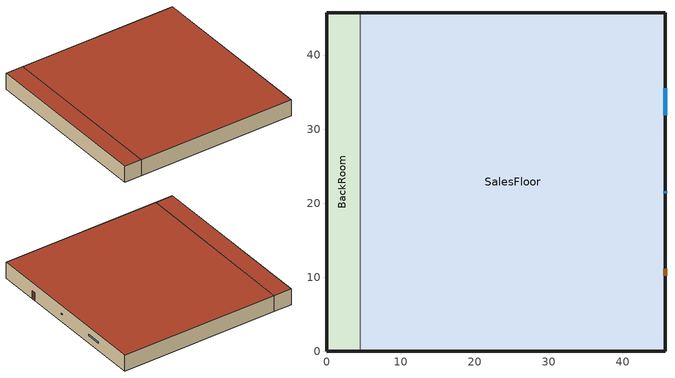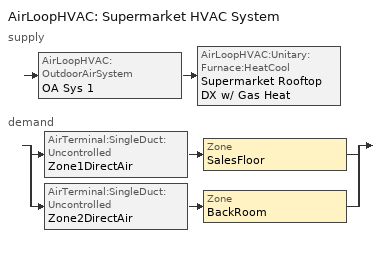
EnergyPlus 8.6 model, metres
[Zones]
BackRoom
 floor ground (BotFloorConstruction): 0,0 0,45.72 4.57,45.72 4.57,0 z0
 wall outside (FaceBrkIns4LWConcBlkGyp_R-11): 4.57,45.72 0,45.72 0,0 4.57,0 z0:4.27
 wall to SalesFloor (IntWallConstruction): 4.57,0 4.57,45.72 z0:4.27
 roof outside (SlagFeltIns6LWConcGapAcoTile_R-11): 4.57,0 4.57,45.72 0,45.72 0,0 z4.27
SalesFloor
 floor ground (BotFloorConstruction): 4.57,0 4.57,45.72 45.72,45.72 45.72,0 z0
 wall outside (FaceBrkIns4LWConcBlkGyp_R-11): 4.57,0 45.72,0 45.72,45.72 4.57,45.72 z0:4.27
 window (WinLib_1001): 45.72,31.85 45.72,35.51 z1.98:2.29
 window (WinLib_2003): 45.72,21.33 45.72,21.64 z1.98:2.29
 door (DoorConstruction): 45.72,10.21 45.72,11.12 z0:2.13
 roof outside (SlagFeltIns6LWConcGapAcoTile_R-11): 45.72,0 45.72,45.72 4.57,45.72 4.57,0 z4.27
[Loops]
AirLoopHVAC 'Supermarket HVAC System'
 supply: AirLoopHVAC:OutdoorAirSystem 'OA Sys 1' > AirLoopHVAC:Unitary:Furnace:HeatCool 'Supermarket Rooftop DX w/ Gas Heat'
 demand: split
  | AirTerminal:SingleDuct:Uncontrolled 'Zone1DirectAir' > Zone 'SalesFloor'
  | AirTerminal:SingleDuct:Uncontrolled 'Zone2DirectAir' > Zone 'BackRoom'
[Building]
None: North Axis {deg}=0; Terrain=Suburbs; Loads Convergence Tolerance Value=0.04; Temperature Convergence Tolerance Value {deltaC}=0.4; Solar Distribution=MinimalShadowing; Maximum Number of Warmup Days=50; Minimum Number of Warmup Days=6
[Site:Location]
Miami Intl Ap_FL_USA Design_Conditions: Latitude {deg}=25.82; Longitude {deg}=-80.3; Time Zone {hr}=-5; Elevation {m}=11
[SizingPeriod:DesignDay] Day of Month=21; Humidity Condition Type=Wetbulb; Barometric Pressure {Pa}=101193; Rain Indicator=No; Snow Indicator=No; Daylight Saving Time Indicator=No; Solar Model Indicator=ASHRAEClearSky
Name | Month | Day Type | Maximum Dry-Bulb Temperature {C} | Daily Dry-Bulb Temperature Range {deltaC} | Wetbulb or DewPoint at Maximum Dry-Bulb {C} | Wind Speed {m/s} | Wind Direction {deg} | Sky Clearness
Miami Intl Ap Ann Htg 99.6% Condns DB | 1 | WinterDesignDay | 8.7 | 0 | 8.7 | 3.8 | 340 | 0
Miami Intl Ap Ann Clg .4% Condns DB=>MWB | 7 | SummerDesignDay | 33.2 | 6.7 | 25.3 | 4.5 | 140 | 1
[Site:GroundTemperature:BuildingSurface]
21, 21.5, 22, 22.2, 22.2, 22.2, 22.2, 22.2, 22.2, 22, 21.5, 21
[Material] Thermal Absorptance=0.9
Name | Roughness | Thickness {m} | Conductivity {W/m-K} | Density {kg/m3} | Specific Heat {J/kg-K} | Solar Absorptance | Visible Absorptance
FurnitureMaterial | MediumSmooth | 0.1 | 11 | 544.62 | 1210 | 0.78 | 0.78
StoreSlab | Smooth | 0.1524 | 1.73 | 2243 | 837 | 0.65 | 0.65
WoodForDoor | Smooth | 0.0635 | 0.1211 | 593 | 2510 | 0.78 | 0.78
GypForInterior; HF-E1 | Smooth | 0.0191 | 0.7264 | 1602 | 837 | 0.92 | 0.92
ConcForInterior | Smooth | 0.2033 | 0.5708 | 609 | 837 | 0.65 | 0.65
HF-A2 | Smooth | 0.1016 | 1.332 | 2082 | 920 | 0.93 | 0.93
HF-C2 | Smooth | 0.1015 | 0.3805 | 609 | 837 | 0.65 | 0.65
HF-E2 | Smooth | 0.0127 | 1.436 | 881 | 1674 | 0.55 | 0.55
HF-E3 | Smooth | 0.0095 | 0.1903 | 1121 | 1674 | 0.75 | 0.75
HF-C15 | Smooth | 0.1524 | 0.173 | 641 | 837 | 0.65 | 0.65
HF-E5 | Smooth | 0.0191 | 0.0605 | 481 | 837 | 0.32 | 0.32
[Material:NoMass]
R-11: Roughness=Rough; Thermal Resistance {m2-K/W}=1.935938; Thermal Absorptance=0.9; Solar Absorptance=0.75; Visible Absorptance=0.75
[Material:AirGap]
AirGap: Thermal Resistance {m2-K/W}=0.1762
[WindowMaterial:Glazing]
CLEAR 6MM: Optical Data Type=SpectralAverage; Thickness {m}=0.006; Solar Transmittance at Normal Incidence=0.775; Front Side Solar Reflectance at Normal Incidence=0.071; Back Side Solar Reflectance at Normal Incidence=0.071; Visible Transmittance at Normal Incidence=0.881; Front Side Visible Reflectance at Normal Incidence=0.08; Back Side Visible Reflectance at Normal Incidence=0.08; Infrared Transmittance at Normal Incidence=0; Front Side Infrared Hemispherical Emissivity=0.84; Back Side Infrared Hemispherical Emissivity=0.84; Conductivity {W/m-K}=0.9
[WindowMaterial:Gas]
AIR 6MM: Gas Type=Air; Thickness {m}=0.0063
[Construction]
FurnitureConstruction: FurnitureMaterial
BotFloorConstruction: StoreSlab
DoorConstruction: WoodForDoor
IntWallConstruction: GypForInterior, AirGap, ConcForInterior, AirGap, GypForInterior
FaceBrkIns4LWConcBlkGyp_R-11: HF-A2, R-11, HF-C2, HF-E1
SlagFeltIns6LWConcGapAcoTile_R-11: HF-E2, HF-E3, R-11, HF-C15, AirGap, HF-E5
WinLib_1001: CLEAR 6MM
WinLib_2003: CLEAR 6MM, AIR 6MM, CLEAR 6MM
[Zone]
BackRoom; SalesFloor: 0, 0, 0, 1, 1, 4.266992, autocalculate, autocalculate, TARP
[InternalMass] Construction=FurnitureConstruction
Name | Zone | Surface Area {m2}
BackRoom_Furniture1; BackRoom_Furniture2 | BackRoom | 95
SalesFloor_Furniture1; SalesFloor_Furniture2 | SalesFloor | 845
[People] Number of People Schedule=People_Shopping_Sch; Number of People Calculation Method=people; Fraction Radiant=0.2; Activity Level Schedule=Activity_Shopping_Sch
Name | Zone or ZoneList | Number of People
BackRoom People 1 | BackRoom | 10
SalesFloor People 1 | SalesFloor | 150
[Lights] Schedule=Lighting_Sch; Design Level Calculation Method=LightingLevel; Return Air Fraction=0; Fraction Radiant=0.37; Fraction Visible=0.18; Fraction Replaceable=0
Name | Zone or ZoneList | Lighting Level {W}
BackRoom Lights 1 | BackRoom | 1500
SalesFloor Lights 1 | SalesFloor | 45000
[ElectricEquipment] Design Level Calculation Method=EquipmentLevel; Fraction Lost=0
Name | Zone or ZoneList | Schedule | Design Level {W} | Fraction Latent | Fraction Radiant
BackRoom ElecEq 1 | BackRoom | Elec_Equip_Sch | 150 | 0 | 0.25
SalesFloor ElecEq 1 | SalesFloor | Register_Equip_Sch | 1500 | 0 | 0.1
SalesFloor ElecEq 2 | SalesFloor | Bakery_Equip_Sch | 15000 | 0.05 | 0.4
SalesFloor ElecEq 3 | SalesFloor | Elec_Equip_Sch | 600 | 0 | 0.25
[ZoneControl:Thermostat]
SalesFloor Thermostat: Zone or ZoneList=SalesFloor; Control Type Schedule=Zone Control Type Sched; Control 1=DualSetPoint
[ThermostatSetpoint:DualSetpoint]
DualSetPoint: Heating Setpoint Temperature Schedule=Heating Setpoints; Cooling Setpoint Temperature Schedule=Cooling Setpoints
[AirTerminal:SingleDuct:Uncontrolled] Availability Schedule=FanAndCoilAvailSched
Name | Maximum Air Flow Rate {m3/s}
Zone1DirectAir | 5.225
Zone2DirectAir | 0.275
[Zone equipment]
SalesFloor: Zone1DirectAir
BackRoom: Zone2DirectAir
[Fan:OnOff]
Supply Fan 1: Availability Schedule=FanAndCoilAvailSched; Fan Total Efficiency=0.7; Pressure Rise {Pa}=600; Maximum Flow Rate {m3/s}=5.5; Motor Efficiency=0.9; Motor In Airstream Fraction=1
[Coil:Cooling:DX:SingleSpeed]
Furnace ACDXCoil 1: Availability Schedule=FanAndCoilAvailSched; Gross Rated Total Cooling Capacity {W}=100000; Gross Rated Sensible Heat Ratio=0.8; Gross Rated Cooling COP {W/W}=3; Rated Air Flow Rate {m3/s}=5.5; Total Cooling Capacity Function of Temperature Curve=WindACCoolCapFT; Total Cooling Capacity Function of Flow Fraction Curve=WindACCoolCapFFF; Energy Input Ratio Function of Temperature Curve=WindACEIRFT; Energy Input Ratio Function of Flow Fraction Curve=WindACEIRFFF; Part Load Fraction Correlation Curve=WindACPLFFPLR; Nominal Time for Condensate Removal to Begin {s}=1000; Ratio of Initial Moisture Evaporation Rate and Steady State Latent Capacity=1.5; Maximum Cycling Rate {cycles/hr}=3; Latent Capacity Time Constant {s}=45
[Coil:Heating:Fuel] Availability Schedule=FanAndCoilAvailSched; Fuel Type=NaturalGas; Burner Efficiency=0.8; Nominal Capacity {W}=100000
Furnace Heating Coil 1; Humidistat Reheat Coil 1
[AirLoopHVAC:Unitary:Furnace:HeatCool]
Supermarket Rooftop DX w/ Gas Heat: Availability Schedule=FanAndCoilAvailSched; Supply Air Fan Operating Mode Schedule=ContinuousFanSchedule; Maximum Supply Air Temperature {C}=80; Cooling Supply Air Flow Rate {m3/s}=5.5; Heating Supply Air Flow Rate {m3/s}=5.5; No Load Supply Air Flow Rate {m3/s}=5.5; Controlling Zone or Thermostat Location=SalesFloor; Supply Fan=Supply Fan 1; Fan Placement=BlowThrough; Heating Coil=Furnace Heating Coil 1; Cooling Coil=Furnace ACDXCoil 1; Dehumidification Control Type=CoolReheat; Reheat Coil=Humidistat Reheat Coil 1
[Controller:OutdoorAir]
OA Controller 1: Minimum Outdoor Air Flow Rate {m3/s}=0.25; Maximum Outdoor Air Flow Rate {m3/s}=1.4; Economizer Control Type=NoEconomizer; Economizer Control Action Type=ModulateFlow; Lockout Type=NoLockout; Minimum Limit Type=FixedMinimum; Minimum Outdoor Air Schedule=OAFractionSched
[AirLoopHVAC]
Supermarket HVAC System: Design Supply Air Flow Rate {m3/s}=5.5
[AvailabilityManager:Scheduled]
Name | Schedule
Furnace 1 Avail | FanAndCoilAvailSched
Outdoor Air 1 Avail | OutdoorAirAvailSched
[Refrigeration:CaseAndWalkInList]
LowTempCaseList: Case or WalkIn 1=WalkInFreezer
[Refrigeration:Condenser:AirCooled]
LowTempCondenser: Rated Effective Total Heat Rejection Rate Curve=LowTempCondenserHRCurve; Rated Subcooling Temperature Difference {deltaC}=0; Condenser Fan Speed Control Type=TwoSpeed; Rated Fan Power {W}=2600; Minimum Fan Air Flow Ratio=0.25
[Refrigeration:Compressor] Rated Return Gas Temperature {C}=18
Name | Refrigeration Compressor Power Curve | Refrigeration Compressor Capacity Curve | Rated Liquid Temperature {C} | Rated Subcooling {deltaC}
LowTemp001Carlyle_R-22_Low_06CC665 | 06CC665_R-22_Low_pwrcurv | 06CC665_R-22_Low_qcurv | 4.4
LowTemp002Carlyle_R-22_Low_06DR718; LowTemp003Carlyle_R-22_Low_06DR718 | 06DR718_R-22_Low_pwrcurv | 06DR718_R-22_Low_qcurv |  | 0
[Refrigeration:CompressorList]
LowTempCompressorList: Refrigeration Compressor 1=LowTemp001Carlyle_R-22_Low_06CC665; Refrigeration Compressor 2=LowTemp002Carlyle_R-22_Low_06DR718; Refrigeration Compressor 3=LowTemp003Carlyle_R-22_Low_06DR718
[Refrigeration:System]
LowTempSystem: Refrigerated Case or Walkin or CaseAndWalkInList=LowTempCaseList; Refrigeration Condenser=LowTempCondenser; Compressor or CompressorList=LowTempCompressorList; Minimum Condensing Temperature {C}=25; Refrigeration System Working Fluid Type=R22; Suction Temperature Control Type=ConstantSuctionTemperature
[Refrigeration:WalkIn]
WalkInFreezer: Availability Schedule=CaseOperatingSched; Rated Coil Cooling Capacity {W}=4690; Operating Temperature {C}=-2.22; Rated Cooling Source Temperature {C}=-6.67; Rated Total Heating Power {W}=0; Heating Power Schedule=CaseOperatingSched; Rated Cooling Coil Fan Power {W}=735; Rated Circulation Fan Power {W}=0; Rated Total Lighting Power {W}=120; Lighting Schedule=CaseLightingSched2; Defrost Type=Electric; Defrost Control Type=TimeSchedule; Defrost Schedule=CaseDefrostSched3; Defrost Power {W}=5512; Restocking Schedule=WalkInStockingSched; Insulated Floor Surface Area {m2}=13; Insulated Floor U-Value {W/m2-K}=0.207; Zone 1=BackRoom; Total Insulated Surface Area Facing Zone 1 {m2}=43.4; Insulated Surface U-Value Facing Zone 1 {W/m2-K}=0.235; Area of Stocking Doors Facing Zone 1 {m2}=2; Height of Stocking Doors Facing Zone 1 {m}=2; Stocking Door Opening Schedule Name Facing Zone 1=WIStockDoorOpenSch; Stocking Door Opening Protection Type Facing Zone 1=StripCurtain
[Schedule:Compact]
People_Shopping_Sch: Through: 12/31, For: Weekdays SummerDesignDay WinterDesignDay, Until: 8:00, 0.02, Until: 20:00, 1, Until: 24:00, 0.04, For: Saturday, Until: 8:00, 0.01, Until: 18:00, 1, Until: 24:00, 0.05, For: AllOtherDays, Until: 8:00, 0.01, Until: 18:00, 0.75, Until: 24:00, 0.01
Lighting_Sch: Through: 12/31, For: Weekdays SummerDesignDay WinterDesignDay, Until: 4:00, 0.2, Until: 7:00, 0.3, Until: 21:00, 1, Until: 22:00, 0.3, Until: 24:00, 0.2, For: Saturday, Until: 4:00, 0.2, Until: 7:00, 0.3, Until: 21:00, 1, Until: 22:00, 0.3, Until: 24:00, 0.2, For: AllOtherDays, Until: 4:00, 0.2, Until: 7:00, 0.3, Until: 21:00, 1, Until: 22:00, 0.3, Until: 24:00, 0.2
Register_Equip_Sch: Through: 12/31, For: Weekdays SummerDesignDay WinterDesignDay, Until: 8:00, 0, Until: 19:00, 1, Until: 24:00, 0, For: Saturday, Until: 8:00, 0, Until: 19:00, 1, Until: 24:00, 0, For: AllOtherDays, Until: 8:00, 0, Until: 19:00, 1, Until: 24:00, 0
Bakery_Equip_Sch: Through: 12/31, For: Weekdays SummerDesignDay WinterDesignDay, Until: 4:00, 0, Until: 18:00, 1, Until: 24:00, 0, For: Saturday, Until: 4:00, 0, Until: 18:00, 1, Until: 24:00, 0, For: AllOtherDays, Until: 4:00, 0, Until: 18:00, 1, Until: 24:00, 0
Elec_Equip_Sch: Through: 12/31, For: Weekdays SummerDesignDay WinterDesignDay, Until: 8:00, 0.5, Until: 18:00, 1, Until: 24:00, 0.5, For: Saturday, Until: 8:00, 0.5, Until: 18:00, 1, Until: 24:00, 0.5, For: AllOtherDays, Until: 8:00, 0.5, Until: 18:00, 1, Until: 24:00, 0.5
Activity_Shopping_Sch: Through: 12/31, For: AllDays, Until: 24:00, 105
CaseLightingSched2: Through: 12/31, For: AllDays, Until: 6:00, 0, Until: 7:00, 1, Until: 11:00, 0, Until: 13:00, 0.5, Until: 19:00, 0, Until: 20:00, 1, Until: 24:00, 0
WalkInStockingSched: Through: 12/31, For: Tuesday Friday, Until: 4:00, 0, Until: 5:00, 725, Until: 6:00, 417, Until: 7:00, 290, Until: 24:00, 0, For: AllOtherDays, Until: 4:00, 0, Until: 5:00, 125, Until: 6:00, 117, Until: 7:00, 90, Until: 19:00, 0, Until: 20:00, 125, Until: 21:00, 117, Until: 22:00, 90, Until: 24:00, 0
OAFractionSched: Through: 12/31, For: AllDays, Until: 6:00, 0, Until: 20:00, 1, Until: 24:00, 0
CaseOperatingSched; FanAndCoilAvailSched; OutdoorAirAvailSched; ContinuousFanSchedule: Through: 12/31, For: AllDays, Until: 24:00, 1
Heating Setpoints: Through: 12/31, For: AllDays, Until: 24:00, 22
Cooling Setpoints: Through: 12/31, For: AllDays, Until: 24:00, 24
Zone Control Type Sched: Through: 12/31, For: AllDays, Until: 24:00, 4
CaseDefrostSched3: Through: 12/31, For:AllDays, Interpolate:Yes, Until: 11:00, 0, Until: 11:20, 1, Until: 23:00, 0, Until: 23:20, 1, Until: 24:00, 0
WIStockDoorOpenSch: Through: 12/31, For: AllDays, Interpolate:No, Until: 7:00, 0.02, Until: 21:00, 0.2, Until: 24:00, 0.02
[Curve:Linear]
LowTempCondenserHRCurve: Coefficient1 Constant=0; Coefficient2 x=2090; Minimum Value of x=11; Maximum Value of x=22.2
[Curve:Quadratic]
Name | Coefficient1 Constant | Coefficient2 x | Coefficient3 x**2 | Minimum Value of x | Maximum Value of x
WindACCoolCapFFF | 0.8 | 0.2 | 0 | 0.5 | 1.5
WindACEIRFFF | 1.1552 | -0.1808 | 0.0256 | 0.5 | 1.5
WindACPLFFPLR | 0.85 | 0.15 | 0 | 0 | 1
[Curve:Bicubic] Minimum Value of x=-40; Maximum Value of x=-17.8; Minimum Value of y=10; Maximum Value of y=48.9
Name | Coefficient1 Constant | Coefficient2 x | Coefficient3 x**2 | Coefficient4 y | Coefficient5 y**2 | Coefficient6 x*y | Coefficient7 x**3 | Coefficient8 y**3 | Coefficient9 x**2*y | Coefficient10 x*y**2
06CC665_R-22_Low_qcurv | 73530 | 2513 | 32.91 | -25.69 | 0.3655 | -0.8183 | 0.1712 | -0.003657 | -0.01027 | 0.009071
06CC665_R-22_Low_pwrcurv | 5546 | -61.38 | -1.599 | 332.9 | -0.0786 | 5.981 | 0.0008655 | 0.003784 | 0.02998 | 0.01728
06DR718_R-22_Low_qcurv | 28610 | 1069 | 17.73 | -155.1 | -0.08805 | -4.646 | 0.1427 | -0.002566 | -0.04829 | 0.002038
06DR718_R-22_Low_pwrcurv | 2378 | -30.52 | -1.571 | 75.14 | 0.7122 | 1.05 | -0.01503 | -0.006798 | -0.004701 | 0.01875
[Curve:Biquadratic] Minimum Value of x=12.77778; Maximum Value of x=23.88889; Minimum Value of y=18; Maximum Value of y=46.11111; Input Unit Type for X=Temperature; Input Unit Type for Y=Temperature; Output Unit Type=Dimensionless
Name | Coefficient1 Constant | Coefficient2 x | Coefficient3 x**2 | Coefficient4 y | Coefficient5 y**2 | Coefficient6 x*y
WindACCoolCapFT | 0.942588 | 0.00954335 | 0.00068377 | -0.0110427 | 5.249e-06 | -9.72e-06
WindACEIRFT | 0.342414 | 0.034885 | -0.0006237 | 0.00497722 | 0.000437951 | -0.000728028
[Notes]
SupermarketDetailed.idf
Basic file description: 1 story building divided into 2 interior conditioned zones. Roof with no plenum.
Floor in contact with the ground.
Highlights:             Example of refrigerated display cases and compressor racks.
Refrigeration:          (compressor location) Rack name:            Display case names on rack:
Rack 1 (indoors) :    SelfContainedDisplay  SelfContainedDisplayCase (located in zone SalesFloor)
Detailed (outdoors):    MediumTempSystem    FishDisplayCase
Detailed (outdoors):    LowTempSystem       OpenWellIceCreamDisplayCase
Display Case
Configuration:   Refrigerated cases configured to represent actual performance of medium and low temp cases.
Self contained display case representative of "plug-in" type case with attached
compressor and condenser section.  Condenser heat for this case is rejected to the zone.
GlassDoorFrozenFood case has a large defrost demand and is therefore broken down into three
identical cases with offset defrost timing.
Configuration:   Walk-in cooler is modeled using door-opening and stocking schedules.
Condensers: The refrigeration condensers are air cooled. The minimum condensing temperature is relatively low so
the condensing temperature floats down to that level when possible to improve compressor efficiency
Compressors: The compressor performance is taken from the RefrigerationCompressor database.
Simulation Location/Run: USA_FL_Miami.Intl.AP_722020_TMY3, 2 design days, 2 run periods,
Run Control executes the run periods, design days are not simulated.
Location:                Miami, FL USA
Design Days:             MIAMI_FL_USA Annual Heating 99.6%, MaxDB=8.7°C
MIAMI_FL_USA Annual Cooling (DB=>MWB) .4%, MaxDB=33.2°C MWB=25.3°C
Run Period (Weather File): Winter 1/14, Summer 7/7, USA_FL_Miami.Intl.AP_722020_TMY3
Run Control:             No Zone or System sizing required. Simulation uses weather file for run periods.
Building: Single floor rectangular building 150 ft x 150 ft, zone height 14 feet. FaceBrkIns4LWConcBlkGyp_R-11
There is 1 door and 2 windows at the front of the building. The exterior walls are Face brick with
R-11 insulation and concrete block with gypsum board on the interior surface. Partions wall is 8" concrete
block covered with gypsum board on each surface. The roof is a built up roof with 1/2 in slag over 3/8 in
felt and membrane with R-11 insulation over 6 in lightweight concrete, an air gap separates the interior
acoustical tiles. The windows are single pane 6mm clear and double pane 6mm clear with 6mm air gap.
The window to wall ratio is approxomately 0.0016.
The building is oriented due north with front of building facing east.
Floor Area:        2090.1  m2 (22,500 ft2)
Number of Stories: 1
Zone Description Details:
Internal gains description:     ZONE Backroom    - lighting is 1500 watts, equip is 150 watts, 10 occupants
ZONE SalesFloor  - lighting is 45000 watts, equip is 17100 watts, 100 occupants
Above includes Front Sales Register equipment included at 1.5 Kw. Sales floor misc.
equipment at 600 W. Bakery equipment at 15 Kw. Backroom misc. equipment at 150 W.
Interzone Surfaces:             1 interzone surfaces (see diagram)
Internal Mass:                  Yes, 1880 m2 simulating product
Windows:                        2 - single pane clear 6mm glass and double pane 6mm with 6mm air gap
Detached Shading:               None
Daylight:                       None
Natural Ventilation:            None
Compact Schedules:              Yes
Solair Distribution:            MinimalShadowing
HVAC:                           Heat/cool furnace with DX coil for cooling, using an air-reheat strategy to keep
SALESFLOOR zone humidity below a 50% RH setpoint. Outdoor ventilation air is
introduced through the air loop. Heating up to 22 C during all hours.
Cooling to 24 C during all hours. Fans and coils scheduled to be available all
Reheat coil on all year. System configuration is very basic--air loop has a fan,
cooling coil, and heating coil.
Zonal Equipment:                AirTerminal:SingleDuct:Uncontrolled
Central Air Handling Equipment: Yes
System Equipment Autosize:      No
Purchased Cooling:              No
Purchased Heating:              No
Purchased Chilled Water:        No
Purchased Hot Water:            No
HVAC System:                    AirLoopHVAC:Unitary:Furnace:HeatCool
Coils:                          Coil:Cooling:DX:SingleSpeed, Coil:Heating:Fuel
Pumps:                          None
Boilers:                        None
Chillers:                       None
Towers:                         None
Standard Reports:               Report:Table:Monthly
Timestep or Hourly Variables:   Timestep
Time bins Report:               None
